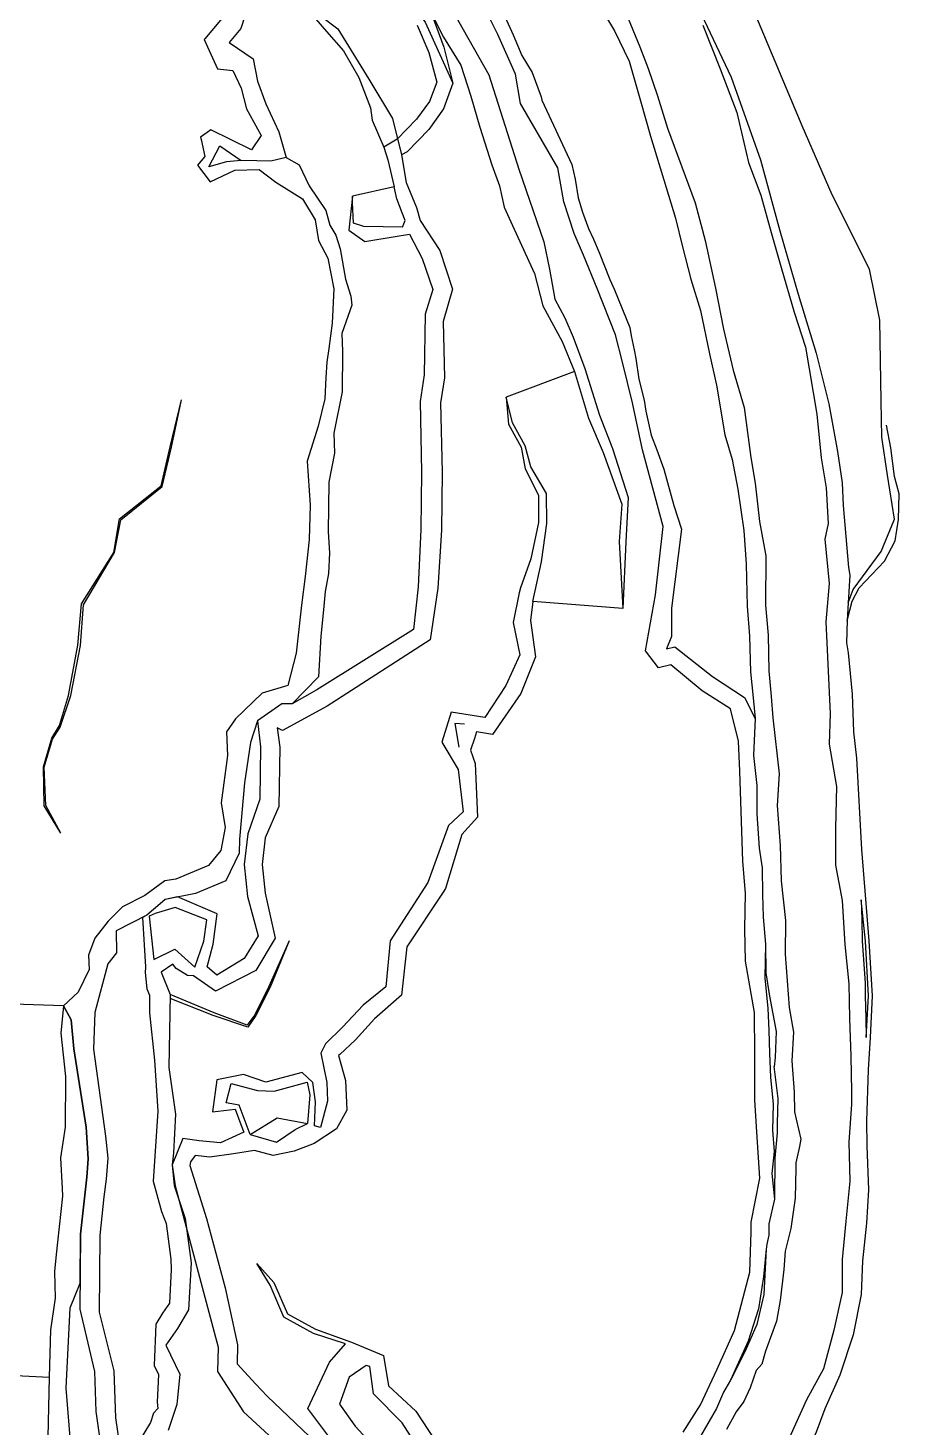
# Model space of a CAD drawing. Extents: x 102606 to 105048, y 81391 to 83586.
# Drawn here: x 104778.5 to 105048, y 81608.5 to 82041.3 of the extents above; entities that cross this region are included whole.
import ezdxf

# ---------------------------------------------------------------- set-up
doc = ezdxf.new("R2010")
doc.units = 0

msp = doc.modelspace()

# ---------------------------------------------------------------- linework, layer by layer
at = {"layer": 'BLG$450$FAKT', "color": 40}
for points in [[(104792.820627, 81588.754673, 0), (104790.308727, 81620.508075, 0), (104791.48, 81645.41, 0), (104794.570008, 81653.036352, 0), (104794.74807, 81668.158469, 0), (104796.682139, 81685.803121, 0), (104797.052433, 81691.456722, 0), (104796.422556, 81701.266776, 0), (104792.699667, 81725.472803, 0), (104791.794311, 81734.519484, 0), (104789.40492, 81738.759419, 0), (104761.647594, 81739.738943, 0)], [(104789.40492, 81738.759419, 0), (104788.596951, 81730.340639, 0), (104790.040148, 81716.937928, 0), (104789.964453, 81701.229061, 0), (104788.543254, 81691.760125, 0), (104788.997875, 81682.27709, 0), (104789.108828, 81679.9627, 0), (104787.647515, 81665.638528, 0), (104787.18888, 81661.848954, 0), (104786.702909, 81656.651179, 0), (104786.874547, 81648.392394, 0), (104785.431913, 81638.591363, 0), (104785.047979, 81623.909227, 0)], [(104751.806617, 81625.59149, 0), (104785.047979, 81623.909227, 0), (104784.568596, 81605.39903, 0)]]:
    msp.add_polyline3d(points, dxfattribs=at)
at = {"layer": 'BLG$460$FAKT', "color": 3}
for points in [[(104846.89354, 82049.089083, 0), (104844.372395, 82041.188292, 0), (104840.681, 82036.813, 0), (104848.19, 82031.774, 0), (104849.523, 82024.927, 0), (104852.064, 82017.815, 0), (104856.074, 82009.153, 0), (104858.339, 82001.301, 0), (104862.326, 81999.007, 0), (104865.438, 81992.516, 0), (104868.083, 81988.651, 0), (104870.613, 81984.838, 0), (104871.858, 81980.285, 0), (104873.764, 81977.268, 0), (104875.036, 81973.019, 0), (104876.725, 81963.671, 0), (104878.354, 81958.387, 0), (104878.696, 81955.605, 0), (104875.624948, 81946.815328, 0), (104875.806, 81941.235, 0), (104875.704, 81928.792, 0), (104873.098519, 81916.024262, 0), (104873.3, 81909.83, 0), (104871.51, 81900.78, 0), (104871.39, 81885.5, 0), (104871.72, 81878.94, 0), (104871.481449, 81872.589381, 0), (104870.429119, 81866.970321, 0), (104869.865569, 81861.364941, 0), (104869.089892, 81853.193685, 0), (104868.388893, 81840.641199, 0), (104860.20436, 81832.240502, 0), (104857.005, 81832.282, 0), (104849.486, 81826.977, 0), (104847.345, 81820.275, 0), (104845.499, 81807.837, 0), (104843.961929, 81790.329342, 0), (104843.857, 81785.991, 0), (104839.726, 81777.525, 0), (104830.33, 81773.596, 0), (104820.879, 81771.724, 0), (104819.361, 81770.354, 0), (104815.278, 81766.902, 0), (104805.71, 81762.015, 0), (104805.87, 81755.251, 0), (104803.174, 81751.83, 0), (104799.127, 81736.735, 0), (104798.73624, 81725.406835, 0), (104802.419128, 81698.439403, 0), (104803.157298, 81691.710166, 0), (104802.646416, 81685.149364, 0), (104801.943591, 81679.717241, 0), (104800.744211, 81667.795408, 0), (104800.465, 81644.083106, 0), (104805.004549, 81625.853203, 0), (104805.510303, 81611.328977, 0), (104806.931917, 81602.129965, 0)], [(104838.58493, 82044.382088, 0), (104833.150278, 82037.983241, 0), (104833.02837, 82037.768078, 0), (104837.150575, 82028.649882, 0), (104837.150575, 82028.649882, 0), (104841.83776, 82028.216071, 0), (104844.476148, 82022.756822, 0), (104846.060894, 82016.308307, 0), (104850.631112, 82008.113169, 0), (104847.629718, 82003.658213, 0), (104835.094, 82009.826, 0), (104833.923372, 82009.015482, 0), (104831.84, 82007.573, 0), (104832.020799, 82006.78004, 0), (104833.198, 82001.617, 0), (104830.902, 81998.901, 0), (104834.798982, 81993.748381, 0), (104842.463, 81997.388, 0), (104850.011328, 81997.596473, 0), (104855.196075, 81993.636409, 0), (104863.433929, 81988.429746, 0), (104867.311997, 81981.962685, 0), (104868.373807, 81975.621438, 0), (104871.20096, 81970.107021, 0), (104873.131694, 81960.610607, 0), (104872.617939, 81950.036092, 0), (104871.52042, 81942.141888, 0), (104870.956391, 81937.920028, 0), (104870.653288, 81933.231301, 0), (104870.326525, 81926.558749, 0), (104868.275739, 81918.090748, 0), (104864.844542, 81907.316648, 0), (104865.735428, 81893.729396, 0), (104865.425522, 81883.092604, 0), (104864.25035, 81871.665074, 0), (104863.109113, 81862.795454, 0), (104861.477723, 81847.879889, 0), (104858.839564, 81837.916237, 0), (104850.962392, 81835.565517, 0), (104842.715143, 81827.557585, 0), (104839.841809, 81823.603251, 0), (104840.235635, 81816.221154, 0), (104838.232864, 81801.657826, 0), (104839.47029, 81793.971402, 0), (104838.091371, 81786.834824, 0), (104834.281275, 81782.19006, 0), (104824.251201, 81778.016496, 0), (104820.830073, 81777.527809, 0), (104814.640445, 81772.903245, 0), (104807.689685, 81769.423934, 0), (104803.236864, 81765.04203, 0), (104799.103888, 81759.735041, 0), (104797.162333, 81754.496741, 0), (104797.386556, 81750.092143, 0), (104793.964683, 81743.052246, 0), (104789.40492, 81738.759419, 0), (104791.794311, 81734.519484, 0), (104792.699667, 81725.472803, 0), (104796.422556, 81701.266776, 0), (104797.052433, 81691.456722, 0), (104796.682139, 81685.803121, 0), (104794.74807, 81668.158469, 0), (104794.475, 81644.967702, 0), (104799.008183, 81625.644401, 0), (104799.436768, 81613.336326, 0), (104803.134956, 81587.184644, 0)], [(104834.425, 81998.352, 0), (104837.825, 82004.874, 0), (104844.433, 82000.362, 0)], [(104858.339, 82001.301, 0), (104853.568, 82000.176, 0), (104849.281, 82000.239, 0), (104844.433, 82000.362, 0), (104839.885, 81999.906, 0), (104834.425, 81998.352, 0)], [(104788.603, 81792.259, 0), (104783.494115, 81800.714867, 0), (104783.295403, 81812.714418, 0), (104785.827849, 81821.620455, 0), (104788.166685, 81825.581985, 0), (104791.021526, 81834.826325, 0), (104793.898216, 81850.365485, 0), (104795.065756, 81863.227005, 0), (104804.991853, 81879.094336, 0), (104806.764192, 81889.501688, 0), (104819.675665, 81899.698122, 0), (104822.443809, 81911.775356, 0), (104825.942927, 81926.296264, 0)], [(104788.603, 81792.259, 0), (104783.964, 81800.799, 0), (104783.514, 81812.687, 0), (104786.068, 81821.328, 0), (104788.388, 81824.984, 0), (104791.759, 81834.813, 0), (104794.707, 81850.238, 0), (104795.69, 81862.914, 0), (104805.187, 81879.02, 0), (104807.196, 81889.185, 0), (104820.029, 81899.475, 0), (104822.905, 81911.673, 0), (104825.949, 81926.295, 0)]]:
    msp.add_polyline3d(points, dxfattribs=at)
at = {"layer": 'BLG$470$FAKT', "color": 2}
for points in [[(104879.114376, 82071.261812, 0), (104863.601609, 82048.616624, 0), (104870.829354, 82040.241889, 0), (104876.097567, 82034.237237, 0), (104880.786806, 82026.022758, 0), (104884.424021, 82016.607774, 0), (104884.968207, 82012.831683, 0), (104888.553071, 82004.452937, 0)], [(104879.114376, 82071.261812, 0), (104889.667172, 82059.668882, 0), (104901.378473, 82043.169338, 0), (104909.882725, 82024.262003, 0)], [(104863.859562, 82048.993178, 0), (104874.370778, 82041.017223, 0), (104883.931024, 82025.474174, 0), (104891.220712, 82013.278859, 0), (104894.029537, 82002.076819, 0)]]:
    msp.add_polyline3d(points, dxfattribs=at)
at = {"layer": 'BLG$470$FAKT', "color": 5}
for points in [[(104903.204852, 82046.063053, 0), (104907.161536, 82035.354461, 0), (104909.882725, 82024.262003, 0), (104907.038571, 82016.271526, 0), (104902.541044, 82009.920035, 0), (104895.765983, 82003.008186, 0), (104894.029537, 82002.076819, 0), (104895.519637, 81993.56667, 0), (104898.634996, 81985.81529, 0), (104899.807544, 81981.731662, 0), (104905.912938, 81972.441642, 0), (104909.858584, 81960.513692, 0), (104906.891374, 81950.536739, 0), (104907.385799, 81933.079987, 0), (104906.077505, 81925.3245, 0), (104906.626134, 81903.898441, 0), (104906.394969, 81885.947018, 0), (104905.296573, 81868.006713, 0), (104902.892105, 81852.001822, 0), (104871.088896, 81831.471412, 0), (104857.244325, 81823.998527, 0), (104855.541114, 81824.785316, 0), (104856.37912, 81818.814138, 0), (104856.064065, 81800.435609, 0), (104851.86237, 81790.808235, 0), (104850.888833, 81782.549194, 0), (104851.876784, 81773.69487, 0), (104854.995116, 81759.723144, 0), (104849.013221, 81749.729348, 0), (104836.489717, 81743.318606, 0), (104829.694643, 81748.048561, 0), (104827.804049, 81748.159919, 0), (104824.343204, 81750.378813, 0), (104823.23976, 81751.663176, 0), (104819.704846, 81749.195855, 0), (104822.503919, 81742.33591, 0), (104822.039671, 81719.705641, 0), (104824.077543, 81705.298163, 0), (104823.475087, 81693.367314, 0), (104823.055828, 81689.58938, 0), (104823.683559, 81683.246073, 0), (104827.061743, 81673.018462, 0), (104828.972092, 81659.247367, 0), (104828.153779, 81644.704151, 0), (104824.743438, 81638.961964, 0), (104821.139024, 81633.850815, 0), (104825.488798, 81624.865097, 0), (104824.478097, 81615.447354, 0), (104821.824375, 81607.372051, 0)], [(104898.928621, 82042.17036, 0), (104902.45811, 82033.745483, 0), (104904.935943, 82024.523613, 0), (104902.659746, 82018.622925, 0), (104898.729966, 82013.088446, 0), (104892.722558, 82006.889572, 0), (104888.553071, 82004.452937, 0), (104889.778854, 82000.489846, 0), (104891.723518, 81992.178981, 0), (104878.89, 81989.28, 0), (104877.769581, 81978.769091, 0), (104882.69, 81975.31, 0), (104893.35, 81977.04, 0), (104896.470798, 81977.549696, 0), (104900.402246, 81970.062533, 0), (104903.724863, 81960.412201, 0), (104901.391873, 81952.829983, 0), (104901.03818, 81934.025377, 0), (104899.802763, 81925.730434, 0), (104900.210222, 81903.876759, 0), (104899.999425, 81886.139747, 0), (104899.144835, 81868.484928, 0), (104897.724868, 81855.239121, 0), (104867.835369, 81836.573602, 0), (104860.20436, 81832.240502, 0), (104857.005, 81832.282, 0), (104849.486, 81826.977, 0), (104850.380581, 81818.960596, 0), (104850.154439, 81802.79141, 0), (104846.458888, 81792.04472, 0), (104845.329548, 81782.575637, 0), (104846.416557, 81772.660229, 0), (104849.725634, 81760.483262, 0), (104845.365184, 81753.400834, 0), (104836.886423, 81748.255327, 0), (104833.858727, 81750.835833, 0), (104835.758979, 81757.929201, 0), (104837.02, 81767.28, 0), (104824.73501, 81772.487776, 0), (104820.879, 81771.724, 0), (104819.361, 81770.354, 0), (104815.278, 81766.902, 0), (104813.85737, 81766.176392, 0), (104814.870828, 81750.869711, 0), (104814.709886, 81749.107147, 0), (104815.258706, 81744.050956, 0), (104816.081306, 81742.11197, 0), (104816.058261, 81736.684788, 0), (104817.653336, 81721.989621, 0), (104818.6242, 81706.263651, 0), (104817.148577, 81684.594769, 0), (104819.744273, 81675.222633, 0), (104821.213914, 81671.492821, 0), (104822.717328, 81660.428965, 0), (104822.764031, 81657.262456, 0), (104822.224593, 81646.774717, 0), (104820.054479, 81643.680655, 0), (104818.054688, 81640.284575, 0), (104817.529474, 81627.536783, 0), (104818.869599, 81624.768366, 0), (104818.403569, 81616.181164, 0), (104818.662038, 81614.186814, 0), (104817.298004, 81612.816916, 0), (104816.337947, 81609.895453, 0), (104812.825811, 81604.097846, 0)], [(104894.339133, 81979.694599, 0), (104895.191262, 81981.774826, 0), (104894.279312, 81984.125469, 0), (104892.587686, 81988.485803, 0), (104891.723518, 81992.178981, 0)], [(104894.339133, 81979.694599, 0), (104882.353934, 81979.90931, 0), (104879.201224, 81980.921229, 0), (104878.86, 81987.34, 0), (104878.89, 81989.28, 0)], [(104830.13, 81750.76, 0), (104832.86, 81758.83, 0), (104833.805705, 81765.377034, 0), (104824.019925, 81769.244518, 0), (104817.842969, 81767.368514, 0), (104815.945873, 81766.505188, 0), (104817.38, 81753.12, 0)], [(104817.38, 81753.12, 0), (104823.87, 81756.36, 0), (104830.13, 81750.76, 0)]]:
    msp.add_polyline3d(points, dxfattribs=at)
at = {"layer": 'BLG$480$FAKT', "color": 6}
for points in [[(104903.204852, 82046.063053, 0), (104907.05203, 82038.496775, 0), (104912.350427, 82029.823842, 0), (104915.48, 82020.23, 0), (104918.294743, 82010.609304, 0), (104921.937574, 81998.997786, 0), (104924.362004, 81992.461926, 0), (104925.798193, 81985.88358, 0), (104928.873474, 81979.049876, 0), (104935.20009, 81965.400484, 0), (104937.805677, 81955.404349, 0), (104943.725677, 81944.364349, 0), (104947.557209, 81935.022012, 0), (104926.467536, 81927.105462, 0), (104927.163433, 81918.761696, 0), (104931.023831, 81911.615822, 0), (104932.280626, 81904.912949, 0), (104936.475433, 81896.747256, 0), (104936.470488, 81888.291499, 0), (104934.033397, 81877.105336, 0), (104930.82142, 81868.090887, 0), (104930.414108, 81866.558001, 0), (104928.637928, 81857.428619, 0), (104930.652401, 81847.377019, 0), (104926.344726, 81837.94762, 0), (104919.853722, 81828.020201, 0), (104909.36, 81829.7, 0), (104906.48, 81820.4, 0), (104911.610269, 81811.941745, 0), (104913.079822, 81798.853541, 0), (104908.543111, 81794.630106, 0), (104902.2291, 81776.9988, 0), (104890.5071, 81758.8914, 0), (104889.1812, 81744.6707, 0), (104882.205932, 81739.056277, 0), (104875.801516, 81732.172864, 0), (104870.50972, 81727.035879, 0), (104869.044925, 81724.116246, 0), (104870.909887, 81715.042432, 0), (104871.114366, 81709.294835, 0), (104869.018257, 81701.203156, 0), (104867.082163, 81701.704692, 0), (104867.426727, 81709.114553, 0), (104866.638124, 81715.077499, 0), (104863.332196, 81718.182048, 0), (104852.052576, 81715.146453, 0), (104845.165122, 81717.517339, 0), (104836.942311, 81715.924596, 0), (104835.60762, 81706.040803, 0), (104842.564571, 81706.854781, 0), (104844.304652, 81702.124485, 0), (104845.206105, 81699.717717, 0), (104838.019582, 81696.46267, 0), (104831.464497, 81696.994683, 0), (104826.419448, 81697.748835, 0), (104823.055828, 81689.58938, 0), (104823.972346, 81683.111, 0), (104837.3216, 81633.172, 0), (104837.1481, 81625.6978, 0), (104845.198623, 81613.170077, 0), (104859.498893, 81600, 0)], [(104910.02, 82046.32, 0), (104921.08, 82026.81, 0), (104930.33, 81997.7, 0), (104938.03, 81975.19, 0), (104939.828968, 81966.670713, 0), (104941.507095, 81957.389167, 0), (104944.571035, 81951.641959, 0), (104947.186934, 81945.693233, 0), (104950.807633, 81936.019378, 0), (104955.33543, 81921.554929, 0), (104959.298664, 81911.250577, 0), (104964.14309, 81896.107849, 0), (104963.466878, 81882.322614, 0), (104962.528562, 81861.682966, 0), (104934.722802, 81863.85531, 0), (104933.925975, 81857.988974, 0), (104935.448669, 81846.821229, 0), (104930.914253, 81835.428691, 0), (104922.163943, 81822.797903, 0), (104917.210842, 81823.601136, 0), (104916.582927, 81821.509964, 0), (104915.409445, 81817.946663, 0), (104916.862393, 81813.732009, 0), (104917.537577, 81797.202721, 0), (104912.750078, 81791.85869, 0), (104907.624035, 81775.0668, 0), (104906.91613, 81773.964606, 0), (104895.678381, 81757.098455, 0), (104893.988251, 81742.087996, 0), (104885.637588, 81734.792843, 0), (104879.785252, 81728.272656, 0), (104875.003706, 81723.741137, 0), (104874.538975, 81723.391537, 0), (104876.662168, 81715.689453, 0), (104877.132051, 81706.492327, 0), (104873.908665, 81700.708958, 0), (104866.977207, 81696.180186, 0), (104860.862286, 81693.853907, 0), (104854.294816, 81692.51527, 0), (104848.537399, 81694.015361, 0), (104842.090631, 81693.039751, 0), (104834.772723, 81692.012737, 0), (104830.241785, 81692.503848, 0), (104828.7777, 81690.5601, 0), (104828.4952, 81689.4055, 0), (104833.7396, 81673.0111, 0), (104839.451, 81651.5731, 0), (104843.2748, 81633.9364, 0), (104843.1851, 81628.0713, 0), (104849.0152, 81621.7277, 0), (104852.4725, 81618.0009, 0), (104867.7311, 81603.4724, 0)], [(104947.557209, 81935.022012, 0), (104951.855739, 81920.645521, 0), (104956.484936, 81909.944818, 0), (104962.239039, 81894.030804, 0), (104961.369951, 81882.457004, 0), (104962.528562, 81861.682966, 0)], [(104934.722802, 81863.85531, 0), (104937.336854, 81876.161127, 0), (104938.98652, 81888.019852, 0), (104938.879747, 81897.327956, 0), (104934.078556, 81905.528689, 0), (104932.301319, 81912.068189, 0), (104928.430982, 81919.138928, 0), (104926.467536, 81927.105462, 0)], [(104913.48, 81825.91, 0), (104910.59, 81826.13, 0), (104911.73, 81818.86, 0)], [(104859.25, 81758.91, 0), (104853.39, 81744.62, 0), (104849, 81735.82, 0), (104846.45, 81732.18, 0), (104835.75, 81735.85, 0), (104822.477366, 81741.041545, 0)], [(104859.25, 81758.91, 0), (104852.991477, 81744.800821, 0), (104848.64528, 81736.031146, 0), (104846.256332, 81732.775069, 0), (104836.048685, 81736.681899, 0), (104822.503919, 81742.33591, 0)], [(104847.243395, 81699.026316, 0), (104843.761483, 81708.104486, 0), (104839.827683, 81708.796431, 0), (104841.321951, 81714.794188, 0), (104849.528062, 81712.595287, 0), (104854.669076, 81712.411937, 0), (104864.821216, 81715.181749, 0), (104865.624261, 81711.291926, 0), (104864.970709, 81702.383155, 0)], [(104847.243395, 81699.026316, 0), (104855.522224, 81704.183616, 0), (104864.970709, 81702.383155, 0)], [(104847.243395, 81699.026316, 0), (104855.315787, 81696.673122, 0), (104861.138093, 81700.519255, 0), (104864.970709, 81702.383155, 0)]]:
    msp.add_polyline3d(points, dxfattribs=at)
at = {"layer": 'BLG$490$FAKT', "color": 32}
for points in [[(104981.241382, 81606.877331, 0), (104986.54109, 81615.31702, 0), (104991.622792, 81626.219026, 0), (104997.104971, 81638.362293, 0), (105001.826733, 81656.369433, 0), (105002.225485, 81668.913685, 0), (105002.189316, 81671.911296, 0), (105004.889761, 81685.538281, 0), (105003.982188, 81699.809686, 0), (105003.380121, 81709.662587, 0), (105003.399021, 81723.921791, 0), (105003.264304, 81736.7281, 0), (105000.521938, 81752.651645, 0), (105000.28516, 81762.655983, 0), (105000.459799, 81773.622227, 0), (104999.687295, 81783.449002, 0), (104998.753958, 81811.360247, 0), (104998.278048, 81820.699478, 0), (104995.883063, 81830.73228, 0), (104987.078888, 81836.281598, 0), (104977.347586, 81844.320029, 0), (104973.51163, 81843.328628, 0), (104973.51163, 81843.328628, 0), (104969.553553, 81848.664478, 0), (104972.6331, 81865.9895, 0), (104975.0482, 81887.1243, 0), (104968.6469, 81910.7811, 0), (104965.5564, 81925.3712, 0), (104962.3913, 81937.9488, 0), (104960.2093, 81946.4276, 0), (104954.5783, 81960.7279, 0), (104950.3837, 81971.0499, 0), (104947.483, 81977.77, 0), (104944.219, 81987.5227, 0), (104942.3969, 81998.1125, 0), (104930.9004, 82017.9759, 0), (104929.2688, 82027.0115, 0), (104923.8124, 82039.3267, 0), (104916.8426, 82053.4575, 0)], [(104924.489849, 82048.258413, 0), (104928.595748, 82039.209706, 0), (104931.316221, 82032.869971, 0), (104934.475352, 82027.570932, 0), (104937.28964, 82019.999506, 0), (104937.45841, 82018.959301, 0), (104946.692387, 81999.069654, 0), (104947.800787, 81994.572826, 0), (104948.750887, 81988.809218, 0), (104950.074303, 81984.377727, 0), (104951.882705, 81979.2888, 0), (104953.463389, 81975.96972, 0), (104955.176238, 81971.913251, 0), (104958.537167, 81963.47995, 0), (104959.984043, 81960.295479, 0), (104964.68218, 81948.711395, 0), (104965.118764, 81946.060775, 0), (104966.047807, 81941.751771, 0), (104966.531472, 81939.116894, 0), (104967.49876, 81932.634374, 0), (104969.136965, 81926.150174, 0), (104969.685716, 81922.818512, 0), (104971.293165, 81915.335681, 0), (104973.030445, 81910.866152, 0), (104975.247051, 81904.851694, 0), (104978.348196, 81893.582834, 0), (104980.659062, 81886.320652, 0), (104977.581732, 81861.792837, 0), (104977.568804, 81853.062381, 0), (104976.032622, 81849.211193, 0), (104978.592863, 81849.921597, 0), (104990.298198, 81840.730414, 0), (105000.136033, 81834.162792, 0), (105003.439067, 81827.722806, 0), (105002.941418, 81816.212318, 0), (105003.977037, 81806.975475, 0), (105004.035057, 81798.172473, 0), (105004.73, 81787.58, 0), (105004.73, 81787.58, 0), (105005.68, 81781.47, 0), (105005.71, 81773.24, 0), (105005.98, 81766.24, 0), (105005.98, 81766.24, 0), (105006.628587, 81757.904867, 0), (105006.495, 81747.461, 0), (105007.348, 81738.024, 0), (105007.708, 81731.227, 0), (105007.865, 81724.069, 0), (105008.188, 81716.77, 0), (105009.078, 81708.367, 0), (105008.857, 81700.354, 0), (105009.322, 81693.704, 0), (105008.607, 81686.974, 0), (105009.434, 81679.016, 0), (105007.746831, 81671.38799, 0), (105007.743009, 81667.881185, 0), (105007.028319, 81665.055725, 0), (105006.828436, 81663.503448, 0), (105006.05, 81654.941, 0), (105004.499, 81645.086, 0), (105001.318, 81635.103, 0), (104995.81745, 81623.023923, 0), (104993.643415, 81619.264239, 0), (104991.467849, 81614.210111, 0), (104986.60204, 81605.667692, 0)], [(104849.3, 81659.117, 0), (104854.568104, 81653.206346, 0), (104858.779465, 81643.55969, 0), (104867.430621, 81638.771435, 0), (104878.521354, 81634.750423, 0), (104888.435872, 81630.579292, 0), (104890.017681, 81621.287103, 0), (104898.459257, 81613.416705, 0), (104906.485986, 81601.142969, 0)], [(104876.760569, 81634.222628, 0), (104866.814641, 81637.416412, 0), (104857.62952, 81642.512944, 0), (104853.365189, 81652.435651, 0), (104849.3, 81659.117, 0)], [(104871.730155, 81628.582325, 0), (104876.760569, 81634.222628, 0)], [(104938.136, 81556.318, 0), (104929.288449, 81555.849737, 0), (104918.018141, 81559.492272, 0), (104907.186148, 81568.16939, 0), (104898.563074, 81578.26318, 0), (104890.901389, 81587.146684, 0), (104882.706717, 81594.351329, 0), (104873.055884, 81603.468582, 0), (104865.050074, 81614.229854, 0), (104871.730155, 81628.582325, 0)], [(104900.535096, 81600.04944, 0), (104894.203351, 81609.833587, 0), (104885.351042, 81618.770893, 0), (104884.208238, 81627.225872, 0), (104883.137262, 81627.570658, 0), (104877.797824, 81623.925244, 0), (104874.875561, 81615.597757, 0), (104879.674432, 81608.792002, 0), (104888.121172, 81599.552111, 0)]]:
    msp.add_polyline3d(points, dxfattribs=at)
at = {"layer": 'BLG$500$FAKT', "color": 40}
for points in [[(104955.316347, 82048.188267, 0), (104959.962233, 82040.409809, 0), (104964.434907, 82031.079505, 0), (104967.960928, 82018.7648, 0), (104971.088437, 82007.907445, 0), (104975.973053, 81992.029944, 0), (104978.803289, 81982.541332, 0), (104980.989022, 81973.641913, 0), (104983.590887, 81963.67042, 0), (104986.579551, 81953.940142, 0), (104989.360072, 81940.515518, 0), (104991.539434, 81930.875377, 0), (104994.111877, 81915.50054, 0), (104996.35639, 81907.789956, 0), (104998.082299, 81898.674651, 0), (105000.000807, 81885.851045, 0), (105000.664982, 81875.405645, 0), (105000.941604, 81862.461356, 0), (105001.749441, 81853.210226, 0), (105002.01416, 81842.120977, 0), (105002.841484, 81834.097927, 0), (105003.439067, 81827.722806, 0), (105002.941418, 81816.212318, 0), (105003.977037, 81806.975475, 0), (105004.035057, 81798.172473, 0), (105004.73, 81787.58, 0), (105005.68, 81781.47, 0), (105005.71, 81773.24, 0), (105005.98, 81766.24, 0), (105006.628587, 81757.904867, 0), (105006.721135, 81749.024195, 0), (105007.922575, 81741.838483, 0), (105009.976849, 81730.90253, 0), (105009.60643, 81722.827397, 0), (105009.29813, 81719.931989, 0), (105009.286312, 81720.034228, 0), (105010.436298, 81710.086293, 0), (105010.290157, 81702.42546, 0), (105010.235491, 81699.559859, 0), (105009.547012, 81691.727317, 0), (105009.547012, 81691.727317, 0), (105009.434, 81679.016, 0), (105009.434, 81679.016, 0), (105007.746831, 81671.38799, 0), (105007.743009, 81667.881185, 0), (105007.028319, 81665.055725, 0), (105006.828436, 81663.503448, 0), (105006.147196, 81649.53346, 0), (105003.95613, 81640.188312, 0), (105000.38957, 81631.975973, 0), (104995.81745, 81623.023923, 0), (104993.643415, 81619.264239, 0), (104991.467849, 81614.210111, 0), (104986.60204, 81605.667692, 0)], [(104963.482192, 82045.969657, 0), (104967.800897, 82035.462349, 0), (104970.332, 82028.809, 0), (104973.294618, 82020.296582, 0), (104976.364, 82010.372, 0), (104984.888, 81987.267, 0), (104988.048, 81975.565, 0), (104991.207, 81960.797, 0), (104993.714, 81948.186, 0), (104996.611, 81935.432, 0), (105000.071, 81923.89, 0), (105002.16, 81908.48, 0), (105003.469, 81900.507, 0), (105004.79, 81888.636, 0), (105006.795, 81878, 0), (105006.677147, 81862.772725, 0), (105007.466962, 81853.527786, 0), (105007.72931, 81842.483294, 0), (105008.422964, 81834.549254, 0), (105008.899847, 81827.860054, 0), (105010.874, 81810.622, 0), (105010.227, 81800.786, 0), (105011.229, 81788.395, 0), (105011.523, 81777.494, 0), (105012.854, 81765.167, 0), (105012.796, 81754.777, 0), (105013.969855, 81738.33661, 0), (105015.323346, 81730.657278, 0), (105014.819116, 81721.807071, 0), (105015.555, 81712.132, 0), (105015.669, 81706.04, 0), (105016.150024, 81703.700005, 0), (105017.548666, 81697.518401, 0), (105017.19, 81695.3, 0), (105016.1, 81690.23, 0), (105016.077, 81688.606, 0), (105015.877, 81679.278, 0), (105014.499, 81669.96, 0), (105012.756, 81662.86, 0), (105012.355, 81657.211, 0), (105011.177, 81647.591, 0), (105010.026, 81641.25, 0), (105006.67, 81631.96, 0), (105005.57, 81627.9, 0), (105003.73, 81625.97, 0), (105001.97, 81620.63, 0), (104999.975659, 81616.435491, 0), (104997.6, 81613.21, 0), (104994.57, 81607.7, 0)]]:
    msp.add_polyline3d(points, dxfattribs=at)
at = {"layer": 'BLG$510$FAKT', "color": 3}
for points in [[(105032.240474, 81863.479889, 0), (105033.83893, 81867.574964, 0), (105042.478126, 81879.401493, 0), (105046.586058, 81889.334517, 0), (105044.405061, 81902.952868, 0), (105042.632458, 81914.690135, 0), (105042.470948, 81925.861228, 0), (105042.085554, 81950.962251, 0), (105038.82608, 81966.674721, 0), (105027.305911, 81989.677799, 0), (105017.979191, 82011.030811, 0), (105003.991771, 82044.47588, 0), (104993.926061, 82056.943507, 0), (104986.823564, 82067.547793, 0), (104979.163948, 82085.599751, 0), (104970.363512, 82102.247326, 0), (104957.902424, 82123.443196, 0), (104949.934703, 82135.887731, 0), (104932.863787, 82155.818853, 0), (104922.020379, 82167.306623, 0), (104903.264424, 82181.536663, 0)], [(104961.745, 82097.161, 0), (104969.200015, 82085.16794, 0), (104973.949531, 82074.777733, 0), (104979.575, 82062.556, 0), (104986.751, 82045.691, 0), (104996.045, 82026.072, 0), (105005.093, 82000.532, 0), (105011.053, 81978.605, 0), (105016.816, 81959.01, 0), (105022.384, 81940.731, 0), (105026.245, 81925.064, 0), (105028.929, 81910.268, 0), (105030.411, 81900.63, 0), (105030.745, 81893.637, 0), (105032.364, 81874.417, 0), (105032.757, 81872.042, 0), (105032.240474, 81863.479889, 0), (105031.912, 81858.035, 0), (105031.703, 81851.093, 0), (105032.196, 81848.001, 0), (105033.459, 81835.2, 0), (105033.882653, 81823.609786, 0)], [(104987.31, 82042.185, 0), (104992.592, 82028.65, 0), (104997.771577, 82015.222254, 0), (105001.433679, 81999.70764, 0), (105005.207248, 81989.607701, 0), (105008.465398, 81978.102169, 0), (105011.542719, 81967.204573, 0), (105015.483624, 81953.4628, 0), (105019.005865, 81942.630173, 0), (105022.578594, 81921.903303, 0), (105023.899044, 81908.33229, 0), (105025.447797, 81899.06467, 0), (105026.064727, 81888.058842, 0), (105025.059819, 81883.181702, 0), (105026.375084, 81869.489406, 0), (105025.363626, 81857.618087, 0), (105025.515806, 81853.288846, 0), (105026.691921, 81829.239607, 0), (105026.33327, 81819.721397, 0), (105028.587783, 81806.627173, 0), (105028.320035, 81793.77427, 0), (105028.358689, 81782.301042, 0), (105030.392315, 81771.387215, 0), (105031.168913, 81757.779359, 0), (105032.479346, 81745.602257, 0), (105032.666309, 81734.895381, 0), (105033.035952, 81723.219654, 0), (105033.323795, 81712.35308, 0), (105033.228276, 81708.377169, 0), (105032.442404, 81696.611003, 0), (105032.759711, 81684.52979, 0), (105031.550977, 81672.234429, 0), (105030.392862, 81660.353984, 0), (105030.341435, 81650.108598, 0), (105027.847592, 81638.465399, 0), (105024.629755, 81626.546026, 0), (105019.302375, 81616.933742, 0), (105012.518059, 81601.886829, 0)], [(105031.912, 81858.035, 0), (105033.445, 81863.962, 0), (105035.697, 81868.128, 0), (105043.473, 81876.359, 0), (105046.775, 81882.62, 0), (105047.846, 81889.288, 0), (105047.979, 81897.161, 0), (105046.573, 81902.578, 0), (105045.43, 81911.401, 0), (105044.066, 81918.408, 0)], [(105033.882653, 81823.609786, 0), (105034.83, 81815.425, 0), (105036.357, 81787.165, 0), (105037.596078, 81771.844427, 0), (105038.678599, 81758.924775, 0), (105039.699768, 81741.938531, 0), (105039.048219, 81728.961168, 0), (105038.440445, 81719.03525, 0), (105037.915706, 81703.100341, 0), (105037.971148, 81695.49468, 0), (105038.49743, 81681.92839, 0), (105037.956105, 81671.607403, 0), (105036.685037, 81659.923916, 0), (105036.296873, 81649.462837, 0), (105033.766903, 81637.033516, 0), (105029.659448, 81624.508577, 0), (105024.983305, 81614.138242, 0), (105022.365, 81606.939, 0), (105018.113, 81598.26, 0), (105015.124, 81591.352, 0), (105010.275, 81579.802, 0), (105007.389313, 81569.721574, 0), (105019.204886, 81573.334531, 0)], [(105037.848063, 81729.036966, 0), (105038.531365, 81741.939322, 0), (105037.658147, 81758.861698, 0), (105036.301, 81771.575, 0)], [(105036.301, 81771.575, 0), (105036.467, 81765.451, 0), (105036.61687, 81758.804253, 0), (105037.522278, 81745.916997, 0), (105037.53, 81741.94, 0), (105037.675561, 81735.018405, 0), (105037.848063, 81729.036966, 0)]]:
    msp.add_polyline3d(points, dxfattribs=at)

doc.saveas('drawing.dxf')
